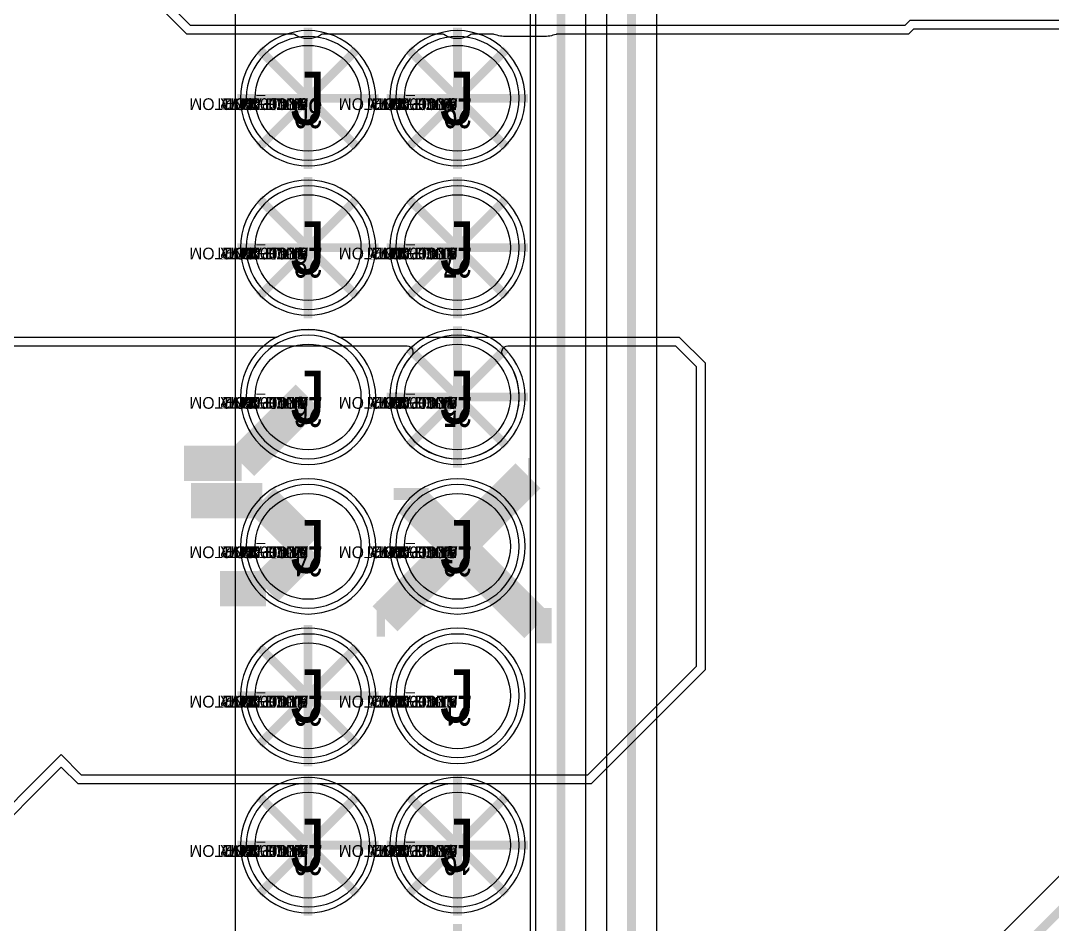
# Model space of a CAD drawing. Extents: x 0 to 323, y 0 to 320.
# Drawn here: x 155.11 to 172.66, y 26.51 to 41.88 of the extents above; entities that cross this region are included whole.
import ezdxf
from ezdxf.enums import TextEntityAlignment as Align

# ---------------------------------------------------------------- set-up
doc = ezdxf.new("R2010")
doc.units = 0
doc.header["$MEASUREMENT"] = 0
doc.layers.get('0').update_dxf_attribs({"linetype": 'CONTINUOUS'})
for name, color, linetype in [('CDN_FIGURES', 7, 'CONTINUOUS'), ('ETCH_BOTTOM', 7, 'CONTINUOUS'), ('ETCH_GND', 3, 'CONTINUOUS'), ('ETCH_INT1', 4, 'CONTINUOUS'), ('ETCH_INT2', 5, 'CONTINUOUS'), ('ETCH_PWR', 6, 'CONTINUOUS'), ('ETCH_TOP', 2, 'CONTINUOUS'), ('MANUFACTURING_NCLEGEND-1-6', 8, 'CONTINUOUS'), ('PACKAGE_GEOMETRY_ASSEMBLY_TOP', 11, 'CONTINUOUS'), ('PACKAGE_GEOMETRY_PIN_NUMBER', 9, 'CONTINUOUS')]:
    doc.layers.add(name, color=color, linetype=linetype)

# ---------------------------------------------------------------- blocks, each defined once
blk = doc.blocks.new('PAD_INFO')
for tag in ['SHAPE_TYPE', 'PAD_HEIGHT', 'PAD_LAYER', 'PAD_TYPE', 'PAD_WIDTH']:
    blk.add_attdef(tag, (0, 0), '', height=0.2)
at = {"flags": 2}
blk.add_attdef('CDN_TYPE', (0, 0), '', height=0.2, dxfattribs=at)
blk = doc.blocks.new('DRILL_INFO')
at = {"flags": 2}
blk.add_attdef('CDN_TYPE', (0, 0), '', height=0.2, dxfattribs=at)
for tag in ['FSHAPE', 'FCHAR', 'DRILL_HEIGHT', 'DIAMETER', 'PLATED', 'DRILL_WIDTH']:
    blk.add_attdef(tag, (0, 0), '', height=0.2)
blk = doc.blocks.new('CR1800X1200TH')
at = {"layer": 'ETCH_BOTTOM'}
blk.add_circle((0, 0), 0.9, dxfattribs=at)
at = {"layer": 'ETCH_GND'}
blk.add_circle((0, 0), 0.9, dxfattribs=at)
at = {"layer": 'ETCH_INT1'}
blk.add_circle((0, 0), 0.9, dxfattribs=at)
at = {"layer": 'ETCH_INT2'}
blk.add_circle((0, 0), 0.9, dxfattribs=at)
at = {"layer": 'ETCH_PWR'}
blk.add_circle((0, 0), 0.9, dxfattribs=at)
at = {"layer": 'ETCH_TOP'}
blk.add_circle((0, 0), 0.9, dxfattribs=at)
ref = blk.add_blockref('PAD_INFO', (0, 0))
ref.add_attrib('PAD_LAYER', 'ETCH_TOP', (0, 0), dxfattribs={"height": 0.2})
ref.add_attrib('SHAPE_TYPE', 'NULL', (0, 0), dxfattribs={"height": 0.2})
ref.add_attrib('PAD_TYPE', 'ANTIPAD', (0, 0), dxfattribs={"height": 0.2})
ref.add_attrib('PAD_WIDTH', '0.000000', (0, 0), dxfattribs={"height": 0.2})
ref.add_attrib('PAD_HEIGHT', '0.000000', (0, 0), dxfattribs={"height": 0.2})
ref = blk.add_blockref('PAD_INFO', (0, 0))
ref.add_attrib('PAD_LAYER', 'ETCH_GND', (0, 0), dxfattribs={"height": 0.2})
ref.add_attrib('SHAPE_TYPE', 'NULL', (0, 0), dxfattribs={"height": 0.2})
ref.add_attrib('PAD_TYPE', 'ANTIPAD', (0, 0), dxfattribs={"height": 0.2})
ref.add_attrib('PAD_WIDTH', '0.000000', (0, 0), dxfattribs={"height": 0.2})
ref.add_attrib('PAD_HEIGHT', '0.000000', (0, 0), dxfattribs={"height": 0.2})
ref = blk.add_blockref('PAD_INFO', (0, 0))
ref.add_attrib('PAD_LAYER', 'ETCH_INT1', (0, 0), dxfattribs={"height": 0.2})
ref.add_attrib('SHAPE_TYPE', 'NULL', (0, 0), dxfattribs={"height": 0.2})
ref.add_attrib('PAD_TYPE', 'ANTIPAD', (0, 0), dxfattribs={"height": 0.2})
ref.add_attrib('PAD_WIDTH', '0.000000', (0, 0), dxfattribs={"height": 0.2})
ref.add_attrib('PAD_HEIGHT', '0.000000', (0, 0), dxfattribs={"height": 0.2})
ref = blk.add_blockref('PAD_INFO', (0, 0))
ref.add_attrib('PAD_LAYER', 'ETCH_INT2', (0, 0), dxfattribs={"height": 0.2})
ref.add_attrib('SHAPE_TYPE', 'NULL', (0, 0), dxfattribs={"height": 0.2})
ref.add_attrib('PAD_TYPE', 'ANTIPAD', (0, 0), dxfattribs={"height": 0.2})
ref.add_attrib('PAD_WIDTH', '0.000000', (0, 0), dxfattribs={"height": 0.2})
ref.add_attrib('PAD_HEIGHT', '0.000000', (0, 0), dxfattribs={"height": 0.2})
ref = blk.add_blockref('PAD_INFO', (0, 0))
ref.add_attrib('PAD_LAYER', 'ETCH_PWR', (0, 0), dxfattribs={"height": 0.2})
ref.add_attrib('SHAPE_TYPE', 'NULL', (0, 0), dxfattribs={"height": 0.2})
ref.add_attrib('PAD_TYPE', 'ANTIPAD', (0, 0), dxfattribs={"height": 0.2})
ref.add_attrib('PAD_WIDTH', '0.000000', (0, 0), dxfattribs={"height": 0.2})
ref.add_attrib('PAD_HEIGHT', '0.000000', (0, 0), dxfattribs={"height": 0.2})
ref = blk.add_blockref('PAD_INFO', (0, 0))
ref.add_attrib('PAD_LAYER', 'ETCH_BOTTOM', (0, 0), dxfattribs={"height": 0.2})
ref.add_attrib('SHAPE_TYPE', 'NULL', (0, 0), dxfattribs={"height": 0.2})
ref.add_attrib('PAD_TYPE', 'ANTIPAD', (0, 0), dxfattribs={"height": 0.2})
ref.add_attrib('PAD_WIDTH', '0.000000', (0, 0), dxfattribs={"height": 0.2})
ref.add_attrib('PAD_HEIGHT', '0.000000', (0, 0), dxfattribs={"height": 0.2})
ref = blk.add_blockref('DRILL_INFO', (0, 0))
ref.add_attrib('DIAMETER', '1.200000', (0, 0), dxfattribs={"height": 0.2})
ref.add_attrib('PLATED', 'PLATED', (0, 0), dxfattribs={"height": 0.2})
ref.add_attrib('FSHAPE', 'CIRCLE', (0, 0), dxfattribs={"height": 0.2})
ref.add_attrib('FCHAR', 'J', (0, 0), dxfattribs={"height": 0.2})
ref.add_attrib('DRILL_WIDTH', '1.800000', (0, 0), dxfattribs={"height": 0.2})
ref.add_attrib('DRILL_HEIGHT', '1.800000', (0, 0), dxfattribs={"height": 0.2})
ref = blk.add_blockref('PAD_INFO', (0, 0))
ref.add_attrib('PAD_LAYER', 'ETCH_TOP', (0, 0), dxfattribs={"height": 0.2})
ref.add_attrib('SHAPE_TYPE', 'NULL', (0, 0), dxfattribs={"height": 0.2})
ref.add_attrib('PAD_TYPE', 'THERMAL', (0, 0), dxfattribs={"height": 0.2})
ref.add_attrib('PAD_WIDTH', '0.000000', (0, 0), dxfattribs={"height": 0.2})
ref.add_attrib('PAD_HEIGHT', '0.000000', (0, 0), dxfattribs={"height": 0.2})
ref = blk.add_blockref('PAD_INFO', (0, 0))
ref.add_attrib('PAD_LAYER', 'ETCH_GND', (0, 0), dxfattribs={"height": 0.2})
ref.add_attrib('SHAPE_TYPE', 'NULL', (0, 0), dxfattribs={"height": 0.2})
ref.add_attrib('PAD_TYPE', 'THERMAL', (0, 0), dxfattribs={"height": 0.2})
ref.add_attrib('PAD_WIDTH', '0.000000', (0, 0), dxfattribs={"height": 0.2})
ref.add_attrib('PAD_HEIGHT', '0.000000', (0, 0), dxfattribs={"height": 0.2})
ref = blk.add_blockref('PAD_INFO', (0, 0))
ref.add_attrib('PAD_LAYER', 'ETCH_INT1', (0, 0), dxfattribs={"height": 0.2})
ref.add_attrib('SHAPE_TYPE', 'NULL', (0, 0), dxfattribs={"height": 0.2})
ref.add_attrib('PAD_TYPE', 'THERMAL', (0, 0), dxfattribs={"height": 0.2})
ref.add_attrib('PAD_WIDTH', '0.000000', (0, 0), dxfattribs={"height": 0.2})
ref.add_attrib('PAD_HEIGHT', '0.000000', (0, 0), dxfattribs={"height": 0.2})
ref = blk.add_blockref('PAD_INFO', (0, 0))
ref.add_attrib('PAD_LAYER', 'ETCH_INT2', (0, 0), dxfattribs={"height": 0.2})
ref.add_attrib('SHAPE_TYPE', 'NULL', (0, 0), dxfattribs={"height": 0.2})
ref.add_attrib('PAD_TYPE', 'THERMAL', (0, 0), dxfattribs={"height": 0.2})
ref.add_attrib('PAD_WIDTH', '0.000000', (0, 0), dxfattribs={"height": 0.2})
ref.add_attrib('PAD_HEIGHT', '0.000000', (0, 0), dxfattribs={"height": 0.2})
ref = blk.add_blockref('PAD_INFO', (0, 0))
ref.add_attrib('PAD_LAYER', 'ETCH_PWR', (0, 0), dxfattribs={"height": 0.2})
ref.add_attrib('SHAPE_TYPE', 'NULL', (0, 0), dxfattribs={"height": 0.2})
ref.add_attrib('PAD_TYPE', 'THERMAL', (0, 0), dxfattribs={"height": 0.2})
ref.add_attrib('PAD_WIDTH', '0.000000', (0, 0), dxfattribs={"height": 0.2})
ref.add_attrib('PAD_HEIGHT', '0.000000', (0, 0), dxfattribs={"height": 0.2})
ref = blk.add_blockref('PAD_INFO', (0, 0))
ref.add_attrib('PAD_LAYER', 'ETCH_BOTTOM', (0, 0), dxfattribs={"height": 0.2})
ref.add_attrib('SHAPE_TYPE', 'NULL', (0, 0), dxfattribs={"height": 0.2})
ref.add_attrib('PAD_TYPE', 'THERMAL', (0, 0), dxfattribs={"height": 0.2})
ref.add_attrib('PAD_WIDTH', '0.000000', (0, 0), dxfattribs={"height": 0.2})
ref.add_attrib('PAD_HEIGHT', '0.000000', (0, 0), dxfattribs={"height": 0.2})
ref = blk.add_blockref('PAD_INFO', (0, 0))
ref.add_attrib('PAD_LAYER', 'ETCH_TOP', (0, 0), dxfattribs={"height": 0.2})
ref.add_attrib('SHAPE_TYPE', 'CIRCLE', (0, 0), dxfattribs={"height": 0.2})
ref.add_attrib('PAD_TYPE', 'REGULAR', (0, 0), dxfattribs={"height": 0.2})
ref.add_attrib('PAD_WIDTH', '1.800000', (0, 0), dxfattribs={"height": 0.2})
ref.add_attrib('PAD_HEIGHT', '1.800000', (0, 0), dxfattribs={"height": 0.2})
ref = blk.add_blockref('PAD_INFO', (0, 0))
ref.add_attrib('PAD_LAYER', 'ETCH_GND', (0, 0), dxfattribs={"height": 0.2})
ref.add_attrib('SHAPE_TYPE', 'CIRCLE', (0, 0), dxfattribs={"height": 0.2})
ref.add_attrib('PAD_TYPE', 'REGULAR', (0, 0), dxfattribs={"height": 0.2})
ref.add_attrib('PAD_WIDTH', '1.800000', (0, 0), dxfattribs={"height": 0.2})
ref.add_attrib('PAD_HEIGHT', '1.800000', (0, 0), dxfattribs={"height": 0.2})
ref = blk.add_blockref('PAD_INFO', (0, 0))
ref.add_attrib('PAD_LAYER', 'ETCH_INT1', (0, 0), dxfattribs={"height": 0.2})
ref.add_attrib('SHAPE_TYPE', 'CIRCLE', (0, 0), dxfattribs={"height": 0.2})
ref.add_attrib('PAD_TYPE', 'REGULAR', (0, 0), dxfattribs={"height": 0.2})
ref.add_attrib('PAD_WIDTH', '1.800000', (0, 0), dxfattribs={"height": 0.2})
ref.add_attrib('PAD_HEIGHT', '1.800000', (0, 0), dxfattribs={"height": 0.2})
ref = blk.add_blockref('PAD_INFO', (0, 0))
ref.add_attrib('PAD_LAYER', 'ETCH_INT2', (0, 0), dxfattribs={"height": 0.2})
ref.add_attrib('SHAPE_TYPE', 'CIRCLE', (0, 0), dxfattribs={"height": 0.2})
ref.add_attrib('PAD_TYPE', 'REGULAR', (0, 0), dxfattribs={"height": 0.2})
ref.add_attrib('PAD_WIDTH', '1.800000', (0, 0), dxfattribs={"height": 0.2})
ref.add_attrib('PAD_HEIGHT', '1.800000', (0, 0), dxfattribs={"height": 0.2})
ref = blk.add_blockref('PAD_INFO', (0, 0))
ref.add_attrib('PAD_LAYER', 'ETCH_PWR', (0, 0), dxfattribs={"height": 0.2})
ref.add_attrib('SHAPE_TYPE', 'CIRCLE', (0, 0), dxfattribs={"height": 0.2})
ref.add_attrib('PAD_TYPE', 'REGULAR', (0, 0), dxfattribs={"height": 0.2})
ref.add_attrib('PAD_WIDTH', '1.800000', (0, 0), dxfattribs={"height": 0.2})
ref.add_attrib('PAD_HEIGHT', '1.800000', (0, 0), dxfattribs={"height": 0.2})
ref = blk.add_blockref('PAD_INFO', (0, 0))
ref.add_attrib('PAD_LAYER', 'ETCH_BOTTOM', (0, 0), dxfattribs={"height": 0.2})
ref.add_attrib('SHAPE_TYPE', 'CIRCLE', (0, 0), dxfattribs={"height": 0.2})
ref.add_attrib('PAD_TYPE', 'REGULAR', (0, 0), dxfattribs={"height": 0.2})
ref.add_attrib('PAD_WIDTH', '1.800000', (0, 0), dxfattribs={"height": 0.2})
ref.add_attrib('PAD_HEIGHT', '1.800000', (0, 0), dxfattribs={"height": 0.2})
for tag in ['CDN_TYPE', 'PIN']:
    blk.add_attdef(tag, (0, 0), '', height=0.2)
at = {"flags": 2}
for tag in ['PSTKNAME', 'BBV']:
    blk.add_attdef(tag, (0, 0), '', height=0.2, dxfattribs=at)
blk = doc.blocks.new('F562')
at = {"layer": 'PACKAGE_GEOMETRY_ASSEMBLY_TOP'}
blk.add_lwpolyline([(-1.24, -49.53), (3.78, -49.53), (3.78, 1.27), (-1.24, 1.27)], close=True, dxfattribs=at)
at = {"layer": 'ETCH_TOP'}
for p in [(0, -35.56), (0, -33.02), (0, -30.48), (0, -27.94), (2.54, -35.56), (2.54, -33.02), (2.54, -30.48), (2.54, -27.94)]:
    blk.add_blockref('CR1800X1200TH', p, dxfattribs=at)
ref = blk.add_blockref('CR1800X1200TH', (0, -25.4), dxfattribs=at)
ref.add_attrib('CDN_TYPE', 'PIN', (0, 0), dxfattribs={"height": 0.2})
ref.add_attrib('PIN', '21', (0, 0), dxfattribs={"height": 0.2})
ref = blk.add_blockref('CR1800X1200TH', (0, -22.86), dxfattribs=at)
ref.add_attrib('CDN_TYPE', 'PIN', (0, 0), dxfattribs={"height": 0.2})
ref.add_attrib('PIN', '19', (0, 0), dxfattribs={"height": 0.2})
ref = blk.add_blockref('CR1800X1200TH', (2.54, -25.4), dxfattribs=at)
ref.add_attrib('CDN_TYPE', 'PIN', (0, 0), dxfattribs={"height": 0.2})
ref.add_attrib('PIN', '22', (0, 0), dxfattribs={"height": 0.2})
ref = blk.add_blockref('CR1800X1200TH', (2.54, -22.86), dxfattribs=at)
ref.add_attrib('CDN_TYPE', 'PIN', (0, 0), dxfattribs={"height": 0.2})
ref.add_attrib('PIN', '20', (0, 0), dxfattribs={"height": 0.2})
at = {"flags": 2}
for tag in ['SYMBOL_TYPE', 'CDN_TYPE', 'REFDES']:
    blk.add_attdef(tag, (0, 0), '', height=0.2, dxfattribs=at)
blk = doc.blocks.new('FIGURE_CIRCLE')
at = {"layer": 'CDN_FIGURES'}
blk.add_circle((0, 0), 0.5, dxfattribs=at)

msp = doc.modelspace()

# ---------------------------------------------------------------- linework, layer by layer
at = {"layer": 'ETCH_BOTTOM'}
for points in [[(160, 40.56, 0.15, 0.15, 0), (160, 41.761, 0.15, 0.15, 0)], [(162.54, 40.56, 0.15, 0.15, 0), (162.54, 41.761, 0.15, 0.15, 0)], [(158.799, 40.56, 0.15, 0.15, 0), (160, 40.56, 0.15, 0.15, 0)], [(160, 40.56, 0.15, 0.15, 0), (161.201, 40.56, 0.15, 0.15, 0)], [(160, 39.359, 0.15, 0.15, 0), (160, 40.56, 0.15, 0.15, 0)], [(161.339, 40.56, 0.15, 0.15, 0), (162.54, 40.56, 0.15, 0.15, 0)], [(162.54, 40.56, 0.15, 0.15, 0), (163.741, 40.56, 0.15, 0.15, 0)], [(162.54, 39.359, 0.15, 0.15, 0), (162.54, 40.56, 0.15, 0.15, 0)], [(160, 38.02, 0.15, 0.15, 0), (160, 39.221, 0.15, 0.15, 0)], [(162.54, 38.02, 0.15, 0.15, 0), (162.54, 39.221, 0.15, 0.15, 0)], [(158.799, 38.02, 0.15, 0.15, 0), (160, 38.02, 0.15, 0.15, 0)], [(160, 38.02, 0.15, 0.15, 0), (161.201, 38.02, 0.15, 0.15, 0)], [(160, 36.819, 0.15, 0.15, 0), (160, 38.02, 0.15, 0.15, 0)], [(161.339, 38.02, 0.15, 0.15, 0), (162.54, 38.02, 0.15, 0.15, 0)], [(162.54, 38.02, 0.15, 0.15, 0), (163.741, 38.02, 0.15, 0.15, 0)], [(162.54, 36.819, 0.15, 0.15, 0), (162.54, 38.02, 0.15, 0.15, 0)], [(162.54, 35.48, 0.15, 0.15, 0), (162.54, 36.681, 0.15, 0.15, 0)], [(161.339, 35.48, 0.15, 0.15, 0), (162.54, 35.48, 0.15, 0.15, 0)], [(162.54, 35.48, 0.15, 0.15, 0), (163.741, 35.48, 0.15, 0.15, 0)], [(162.54, 34.279, 0.15, 0.15, 0), (162.54, 35.48, 0.15, 0.15, 0)], [(160, 30.4, 0.15, 0.15, 0), (160, 31.601, 0.15, 0.15, 0)], [(158.799, 30.4, 0.15, 0.15, 0), (160, 30.4, 0.15, 0.15, 0)], [(160, 30.4, 0.15, 0.15, 0), (161.201, 30.4, 0.15, 0.15, 0)], [(160, 29.199, 0.15, 0.15, 0), (160, 30.4, 0.15, 0.15, 0)], [(160, 27.86, 0.15, 0.15, 0), (160, 29.061, 0.15, 0.15, 0)], [(162.54, 27.86, 0.15, 0.15, 0), (162.54, 29.061, 0.15, 0.15, 0)], [(158.799, 27.86, 0.15, 0.15, 0), (160, 27.86, 0.15, 0.15, 0)], [(160, 27.86, 0.15, 0.15, 0), (161.201, 27.86, 0.15, 0.15, 0)], [(160, 26.659, 0.15, 0.15, 0), (160, 27.86, 0.15, 0.15, 0)], [(161.339, 27.86, 0.15, 0.15, 0), (162.54, 27.86, 0.15, 0.15, 0)], [(162.54, 27.86, 0.15, 0.15, 0), (163.741, 27.86, 0.15, 0.15, 0)], [(162.54, 26.659, 0.15, 0.15, 0), (162.54, 27.86, 0.15, 0.15, 0)], [(162.54, 25.32, 0.15, 0.15, 0), (162.54, 26.521, 0.15, 0.15, 0)]]:
    msp.add_lwpolyline(points, format="xyseb", dxfattribs=at)
for points in [[(160, 41.71, 1), (160, 39.41, 1)], [(162.54, 41.71, 1), (162.54, 39.41, 1)], [(160, 39.17, 1), (160, 36.87, 1)], [(162.54, 39.17, 1), (162.54, 36.87, 1)], [(160, 36.63, 1), (160, 34.33, 1)], [(162.54, 36.63, 1), (162.54, 34.33, 1)], [(160, 34.09, 1), (160, 31.79, 1)], [(162.54, 34.09, 1), (162.54, 31.79, 1)], [(160, 31.55, 1), (160, 29.25, 1)], [(162.54, 31.55, 1), (162.54, 29.25, 1)], [(160, 29.01, 1), (160, 26.71, 1)], [(162.54, 29.01, 1), (162.54, 26.71, 1)]]:
    msp.add_lwpolyline(points, format="xyb", close=True, dxfattribs=at)
at = {"layer": 'ETCH_GND'}
for points in [[(161.05, 40.56, 1), (158.95, 40.56, 1)], [(163.59, 40.56, 1), (161.49, 40.56, 1)], [(161.05, 38.02, 1), (158.95, 38.02, 1)], [(163.59, 38.02, 1), (161.49, 38.02, 1)], [(161.05, 35.48, 1), (158.95, 35.48, 1)], [(163.59, 35.48, 1), (161.49, 35.48, 1)], [(161.05, 32.94, 1), (158.95, 32.94, 1)], [(163.59, 32.94, 1), (161.49, 32.94, 1)], [(161.05, 30.4, 1), (158.95, 30.4, 1)], [(163.59, 30.4, 1), (161.49, 30.4, 1)], [(161.05, 27.86, 1), (158.95, 27.86, 1)], [(163.59, 27.86, 1), (161.49, 27.86, 1)]]:
    msp.add_lwpolyline(points, format="xyb", close=True, dxfattribs=at)
for points in [[(160, 40.56, 0.15, 0.15, 0), (160, 41.661, 0.15, 0.15, 0)], [(162.54, 40.56, 0.15, 0.15, 0), (162.54, 41.661, 0.15, 0.15, 0)], [(159.171, 41.389, 0.15, 0.15, 0), (160, 40.56, 0.15, 0.15, 0)], [(160, 40.56, 0.15, 0.15, 0), (160.829, 41.389, 0.15, 0.15, 0)], [(161.711, 41.389, 0.15, 0.15, 0), (162.54, 40.56, 0.15, 0.15, 0)], [(162.54, 40.56, 0.15, 0.15, 0), (163.369, 41.389, 0.15, 0.15, 0)], [(158.899, 40.56, 0.15, 0.15, 0), (160, 40.56, 0.15, 0.15, 0)], [(159.171, 39.731, 0.15, 0.15, 0), (160, 40.56, 0.15, 0.15, 0)], [(160, 40.56, 0.15, 0.15, 0), (160.829, 39.731, 0.15, 0.15, 0)], [(160, 40.56, 0.15, 0.15, 0), (161.101, 40.56, 0.15, 0.15, 0)], [(160, 39.459, 0.15, 0.15, 0), (160, 40.56, 0.15, 0.15, 0)], [(161.439, 40.56, 0.15, 0.15, 0), (162.54, 40.56, 0.15, 0.15, 0)], [(161.711, 39.731, 0.15, 0.15, 0), (162.54, 40.56, 0.15, 0.15, 0)], [(162.54, 40.56, 0.15, 0.15, 0), (163.369, 39.731, 0.15, 0.15, 0)], [(162.54, 40.56, 0.15, 0.15, 0), (163.641, 40.56, 0.15, 0.15, 0)], [(162.54, 39.459, 0.15, 0.15, 0), (162.54, 40.56, 0.15, 0.15, 0)], [(160, 38.02, 0.15, 0.15, 0), (160, 39.121, 0.15, 0.15, 0)], [(162.54, 38.02, 0.15, 0.15, 0), (162.54, 39.121, 0.15, 0.15, 0)], [(159.171, 38.849, 0.15, 0.15, 0), (160, 38.02, 0.15, 0.15, 0)], [(160, 38.02, 0.15, 0.15, 0), (160.829, 38.849, 0.15, 0.15, 0)], [(161.711, 38.849, 0.15, 0.15, 0), (162.54, 38.02, 0.15, 0.15, 0)], [(162.54, 38.02, 0.15, 0.15, 0), (163.369, 38.849, 0.15, 0.15, 0)], [(158.899, 38.02, 0.15, 0.15, 0), (160, 38.02, 0.15, 0.15, 0)], [(159.171, 37.191, 0.15, 0.15, 0), (160, 38.02, 0.15, 0.15, 0)], [(160, 38.02, 0.15, 0.15, 0), (160.829, 37.191, 0.15, 0.15, 0)], [(160, 38.02, 0.15, 0.15, 0), (161.101, 38.02, 0.15, 0.15, 0)], [(160, 36.919, 0.15, 0.15, 0), (160, 38.02, 0.15, 0.15, 0)], [(161.439, 38.02, 0.15, 0.15, 0), (162.54, 38.02, 0.15, 0.15, 0)], [(161.711, 37.191, 0.15, 0.15, 0), (162.54, 38.02, 0.15, 0.15, 0)], [(162.54, 38.02, 0.15, 0.15, 0), (163.369, 37.191, 0.15, 0.15, 0)], [(162.54, 38.02, 0.15, 0.15, 0), (163.641, 38.02, 0.15, 0.15, 0)], [(162.54, 36.919, 0.15, 0.15, 0), (162.54, 38.02, 0.15, 0.15, 0)], [(162.54, 35.48, 0.15, 0.15, 0), (162.54, 36.581, 0.15, 0.15, 0)], [(161.711, 36.309, 0.15, 0.15, 0), (162.54, 35.48, 0.15, 0.15, 0)], [(162.54, 35.48, 0.15, 0.15, 0), (163.369, 36.309, 0.15, 0.15, 0)], [(161.439, 35.48, 0.15, 0.15, 0), (162.54, 35.48, 0.15, 0.15, 0)], [(161.711, 34.651, 0.15, 0.15, 0), (162.54, 35.48, 0.15, 0.15, 0)], [(162.54, 35.48, 0.15, 0.15, 0), (163.369, 34.651, 0.15, 0.15, 0)], [(162.54, 35.48, 0.15, 0.15, 0), (163.641, 35.48, 0.15, 0.15, 0)], [(162.54, 34.379, 0.15, 0.15, 0), (162.54, 35.48, 0.15, 0.15, 0)], [(160, 30.4, 0.15, 0.15, 0), (160, 31.501, 0.15, 0.15, 0)], [(159.171, 31.229, 0.15, 0.15, 0), (160, 30.4, 0.15, 0.15, 0)], [(160, 30.4, 0.15, 0.15, 0), (160.829, 31.229, 0.15, 0.15, 0)], [(158.899, 30.4, 0.15, 0.15, 0), (160, 30.4, 0.15, 0.15, 0)], [(159.171, 29.571, 0.15, 0.15, 0), (160, 30.4, 0.15, 0.15, 0)], [(160, 30.4, 0.15, 0.15, 0), (160.829, 29.571, 0.15, 0.15, 0)], [(160, 30.4, 0.15, 0.15, 0), (161.101, 30.4, 0.15, 0.15, 0)], [(160, 29.299, 0.15, 0.15, 0), (160, 30.4, 0.15, 0.15, 0)], [(160, 27.86, 0.15, 0.15, 0), (160, 28.961, 0.15, 0.15, 0)], [(162.54, 27.86, 0.15, 0.15, 0), (162.54, 28.961, 0.15, 0.15, 0)], [(159.171, 28.689, 0.15, 0.15, 0), (160, 27.86, 0.15, 0.15, 0)], [(160, 27.86, 0.15, 0.15, 0), (160.829, 28.689, 0.15, 0.15, 0)], [(161.711, 28.689, 0.15, 0.15, 0), (162.54, 27.86, 0.15, 0.15, 0)], [(162.54, 27.86, 0.15, 0.15, 0), (163.369, 28.689, 0.15, 0.15, 0)], [(158.899, 27.86, 0.15, 0.15, 0), (160, 27.86, 0.15, 0.15, 0)], [(159.171, 27.031, 0.15, 0.15, 0), (160, 27.86, 0.15, 0.15, 0)], [(160, 27.86, 0.15, 0.15, 0), (160.829, 27.031, 0.15, 0.15, 0)], [(160, 27.86, 0.15, 0.15, 0), (161.101, 27.86, 0.15, 0.15, 0)], [(160, 26.759, 0.15, 0.15, 0), (160, 27.86, 0.15, 0.15, 0)], [(161.439, 27.86, 0.15, 0.15, 0), (162.54, 27.86, 0.15, 0.15, 0)], [(161.711, 27.031, 0.15, 0.15, 0), (162.54, 27.86, 0.15, 0.15, 0)], [(162.54, 27.86, 0.15, 0.15, 0), (163.369, 27.031, 0.15, 0.15, 0)], [(162.54, 27.86, 0.15, 0.15, 0), (163.641, 27.86, 0.15, 0.15, 0)], [(162.54, 26.759, 0.15, 0.15, 0), (162.54, 27.86, 0.15, 0.15, 0)]]:
    msp.add_lwpolyline(points, format="xyseb", dxfattribs=at)
at = {"layer": 'ETCH_INT1'}
for points, format in [([(176.835, 41.735), (170.297, 41.735), (170.212, 41.65), (164.226, 41.65), (164.218, 41.647, -0.086149), (163.999, 41.609), (163.381, 41.609, -0.086149), (163.162, 41.647), (163.154, 41.65), (162.783, 41.65), (162.77, 41.642, -0.294178), (162.31, 41.642), (162.297, 41.65), (160.243, 41.65), (160.23, 41.642, -0.294178), (159.77, 41.642), (159.757, 41.65), (157.938, 41.65), (156.65, 42.938), (156.65, 55.812)], "xyb"), ([(95.382, 33), (135.388, 33), (138.888, 36.5), (159.469, 36.5), (159.48, 36.506, -0.239231), (160.52, 36.506), (160.531, 36.5), (166.312, 36.5), (166.75, 36.062), (166.75, 30.838), (164.812, 28.9), (156.088, 28.9), (155.8, 29.188), (154.45, 27.838), (154.45, 25.2), (69.738, 25.2)], "xyb"), ([(95.598, 32.85), (135.45, 32.85), (138.95, 36.35), (161.683, 36.35, -0.648677), (161.758, 36.181, 2.239367), (163.322, 36.181, -0.648677), (163.397, 36.35), (166.25, 36.35), (166.6, 36), (166.6, 30.9), (164.75, 29.05), (156.15, 29.05), (155.8, 29.4), (154.3, 27.9), (154.3, 25.35), (69.8, 25.35)], "xyb"), ([(160, 35.48, 0.6, 0.6, 0), (158.871, 34.351, 0.6, 0.6, 0)], "xyseb"), ([(158.871, 34.351, 0.6, 0.6, 0), (157.892, 34.351, 0.6, 0.6, 0)], "xyseb"), ([(162.54, 32.94, 0.6, 0.6, 0), (163.74, 34.14, 0.6, 0.6, 0)], "xyseb"), ([(163.74, 34.14, 0.6, 0.6, 0), (163.766, 34.14, 0.6, 0.6, 0)], "xyseb"), ([(161.753, 33.727, 0.6, 0.6, 0), (161.753, 33.93, 0.6, 0.6, 0)], "xyseb"), ([(159.221, 33.719, 0.6, 0.6, 0), (158.009, 33.719, 0.6, 0.6, 0)], "xyseb"), ([(160, 32.94, 0.6, 0.6, 0), (159.221, 33.719, 0.6, 0.6, 0)], "xyseb"), ([(162.54, 32.94, 0.6, 0.6, 0), (161.753, 33.727, 0.6, 0.6, 0)], "xyseb"), ([(159.282, 32.222, 0.6, 0.6, 0), (160, 32.94, 0.6, 0.6, 0)], "xyseb"), ([(162.54, 32.94, 0.6, 0.6, 0), (161.307, 31.707, 0.6, 0.6, 0)], "xyseb"), ([(162.54, 32.94, 0.6, 0.6, 0), (163.89, 31.59, 0.6, 0.6, 0)], "xyseb"), ([(158.501, 32.222, 0.6, 0.6, 0), (159.282, 32.222, 0.6, 0.6, 0)], "xyseb"), ([(161.307, 31.707, 0.6, 0.6, 0), (161.168, 31.707, 0.6, 0.6, 0)], "xyseb"), ([(163.89, 31.59, 0.6, 0.6, 0), (164.14, 31.59, 0.6, 0.6, 0)], "xyseb")]:
    msp.add_lwpolyline(points, format=format, dxfattribs=at)
msp.add_lwpolyline([(175.557, 41.885), (170.235, 41.885), (170.15, 41.8), (158, 41.8), (156.8, 43), (156.8, 55.75)], dxfattribs=at)
msp.add_lwpolyline([(160, 31.45, 1), (160, 29.35, 1)], format="xyb", close=True, dxfattribs=at)
at = {"layer": 'ETCH_INT2'}
for points, format in [([(86.796, 53.954, 0.15, 0.15, 0), (84.691, 53.954, 0.15, 0.15, 0), (82.62, 56.025, 0.15, 0.15, 0), (81.962, 56.025, 0.15, 0.15, 0), (81.625, 55.688, 0.15, 0.15, 0), (81.625, 54.12, 0.15, 0.15, 0), (83.029, 52.716, 0.15, 0.15, 0), (84.22, 51.525, 0.15, 0.15, 0), (86.538, 51.525, 0.15, 0.15, 0), (89.075, 48.988, 0.15, 0.15, 0), (89.075, 40.513, 0.15, 0.15, 0), (91.388, 38.2, 0.15, 0.15, 0), (94.5, 38.2, 0.15, 0.15, 0), (109.356, 23.344, 0.15, 0.15, 0), (119.807, 23.344, 0.15, 0.15, 0), (129.116, 14.035, 0.15, 0.15, 0), (163.006, 14.035, 0.15, 0.15, 0), (165.5, 16.529, 0.15, 0.15, 0), (165.5, 46.963, 0.15, 0.15, 0), (185.437, 66.9, 0.15, 0.15, 0), (185.473, 66.9, 0.15, 0.15, 0), (188.045, 69.472, 0.15, 0.15, 0), (188.045, 77.185, 0.15, 0.15, 0), (184.23, 81, 0.15, 0.15, 0)], "xyseb"), ([(188.47, 77.361), (188.47, 69.296), (185.649, 66.475), (185.613, 66.475), (182.068, 62.93, 0.437934), (182.074, 62.781, -1.084587), (181.369, 62.076, 0.437934), (181.22, 62.082), (165.925, 46.787), (165.925, 16.353), (163.245, 13.673, 0.448627), (163.254, 13.522, -2.634574), (161.73, 13.437, 0.669693), (161.659, 13.61), (160.881, 13.61, 0.669693), (160.81, 13.437, -2.427924), (159.19, 13.437, 0.669693), (159.119, 13.61), (128.94, 13.61), (121.253, 21.297, 0.669963)], "xyb"), ([(184.23, 75.5, 0.15, 0.15, 0), (184.23, 73.23, 0.15, 0.15, 0), (164.3, 53.3, 0.15, 0.15, 0), (164.3, 17.869, 0.15, 0.15, 0), (163.006, 16.575, 0.15, 0.15, 0), (134.669, 16.575, 0.15, 0.15, 0), (120.444, 30.8, 0.15, 0.15, 0), (105.2, 30.8, 0.15, 0.15, 0), (96.95, 39.05, 0.15, 0.15, 0), (90.963, 39.05, 0.15, 0.15, 0), (89.375, 40.638, 0.15, 0.15, 0), (89.375, 49.112, 0.15, 0.15, 0), (86.662, 51.825, 0.15, 0.15, 0), (85.825, 51.825, 0.15, 0.15, 0), (82.2, 55.45, 0.15, 0.15, 0)], "xyseb"), ([(120.62, 31.225), (134.845, 17), (158.901, 17, 0.569164), (158.99, 17.15, -1.683132), (161.01, 17.15, 0.569164), (161.099, 17), (161.441, 17, 0.569164), (161.53, 17.15, -1.111956), (163.643, 18.025, 0.569037), (163.812, 17.982), (163.875, 18.045), (163.875, 53.476), (183.805, 73.406), (183.805, 74.271)], "xyb"), ([(187.62, 74.315), (187.62, 71.185, -0.590873), (187.464, 71.099, 0.451835), (185.592, 70.55, -0.636779), (185.408, 70.55, 4.507415), (185.408, 69.45, -0.636779), (185.592, 69.45, 0.232087), (186.484, 68.732, -0.590771), (186.533, 68.561), (185.297, 67.325), (185.261, 67.325), (165.075, 47.139), (165.075, 16.705), (163.812, 15.442, -0.569037), (163.643, 15.485, 0.154807), (163.254, 16.062, -0.448627), (163.245, 16.213), (164.725, 17.693), (164.725, 53.124), (184.655, 73.054), (184.655, 74.271)], "xyb"), ([(160, 40.56, 0.15, 0.15, 0), (160, 41.761, 0.15, 0.15, 0)], "xyseb"), ([(162.54, 40.56, 0.15, 0.15, 0), (162.54, 41.761, 0.15, 0.15, 0)], "xyseb"), ([(158.799, 40.56, 0.15, 0.15, 0), (160, 40.56, 0.15, 0.15, 0)], "xyseb"), ([(160, 40.56, 0.15, 0.15, 0), (161.201, 40.56, 0.15, 0.15, 0)], "xyseb"), ([(160, 39.359, 0.15, 0.15, 0), (160, 40.56, 0.15, 0.15, 0)], "xyseb"), ([(161.339, 40.56, 0.15, 0.15, 0), (162.54, 40.56, 0.15, 0.15, 0)], "xyseb"), ([(162.54, 40.56, 0.15, 0.15, 0), (163.741, 40.56, 0.15, 0.15, 0)], "xyseb"), ([(162.54, 39.359, 0.15, 0.15, 0), (162.54, 40.56, 0.15, 0.15, 0)], "xyseb"), ([(160, 38.02, 0.15, 0.15, 0), (160, 39.221, 0.15, 0.15, 0)], "xyseb"), ([(162.54, 38.02, 0.15, 0.15, 0), (162.54, 39.221, 0.15, 0.15, 0)], "xyseb"), ([(158.799, 38.02, 0.15, 0.15, 0), (160, 38.02, 0.15, 0.15, 0)], "xyseb"), ([(160, 38.02, 0.15, 0.15, 0), (161.201, 38.02, 0.15, 0.15, 0)], "xyseb"), ([(160, 36.819, 0.15, 0.15, 0), (160, 38.02, 0.15, 0.15, 0)], "xyseb"), ([(161.339, 38.02, 0.15, 0.15, 0), (162.54, 38.02, 0.15, 0.15, 0)], "xyseb"), ([(162.54, 38.02, 0.15, 0.15, 0), (163.741, 38.02, 0.15, 0.15, 0)], "xyseb"), ([(162.54, 36.819, 0.15, 0.15, 0), (162.54, 38.02, 0.15, 0.15, 0)], "xyseb"), ([(162.54, 35.48, 0.15, 0.15, 0), (162.54, 36.681, 0.15, 0.15, 0)], "xyseb"), ([(161.339, 35.48, 0.15, 0.15, 0), (162.54, 35.48, 0.15, 0.15, 0)], "xyseb"), ([(162.54, 35.48, 0.15, 0.15, 0), (163.741, 35.48, 0.15, 0.15, 0)], "xyseb"), ([(162.54, 34.279, 0.15, 0.15, 0), (162.54, 35.48, 0.15, 0.15, 0)], "xyseb"), ([(160, 30.4, 0.15, 0.15, 0), (160, 31.601, 0.15, 0.15, 0)], "xyseb"), ([(158.799, 30.4, 0.15, 0.15, 0), (160, 30.4, 0.15, 0.15, 0)], "xyseb"), ([(160, 30.4, 0.15, 0.15, 0), (161.201, 30.4, 0.15, 0.15, 0)], "xyseb"), ([(160, 29.199, 0.15, 0.15, 0), (160, 30.4, 0.15, 0.15, 0)], "xyseb"), ([(160, 27.86, 0.15, 0.15, 0), (160, 29.061, 0.15, 0.15, 0)], "xyseb"), ([(162.54, 27.86, 0.15, 0.15, 0), (162.54, 29.061, 0.15, 0.15, 0)], "xyseb"), ([(158.799, 27.86, 0.15, 0.15, 0), (160, 27.86, 0.15, 0.15, 0)], "xyseb"), ([(160, 27.86, 0.15, 0.15, 0), (161.201, 27.86, 0.15, 0.15, 0)], "xyseb"), ([(160, 26.659, 0.15, 0.15, 0), (160, 27.86, 0.15, 0.15, 0)], "xyseb"), ([(161.339, 27.86, 0.15, 0.15, 0), (162.54, 27.86, 0.15, 0.15, 0)], "xyseb"), ([(162.54, 27.86, 0.15, 0.15, 0), (163.741, 27.86, 0.15, 0.15, 0)], "xyseb"), ([(162.54, 26.659, 0.15, 0.15, 0), (162.54, 27.86, 0.15, 0.15, 0)], "xyseb"), ([(162.54, 25.32, 0.15, 0.15, 0), (162.54, 26.521, 0.15, 0.15, 0)], "xyseb")]:
    msp.add_lwpolyline(points, format=format, dxfattribs=at)
for points in [[(161.15, 40.56, 1), (158.85, 40.56, 1)], [(163.69, 40.56, 1), (161.39, 40.56, 1)], [(161.15, 38.02, 1), (158.85, 38.02, 1)], [(163.69, 38.02, 1), (161.39, 38.02, 1)], [(161.15, 35.48, 1), (158.85, 35.48, 1)], [(163.69, 35.48, 1), (161.39, 35.48, 1)], [(161.15, 32.94, 1), (158.85, 32.94, 1)], [(163.69, 32.94, 1), (161.39, 32.94, 1)], [(161.15, 30.4, 1), (158.85, 30.4, 1)], [(163.69, 30.4, 1), (161.39, 30.4, 1)], [(161.15, 27.86, 1), (158.85, 27.86, 1)], [(163.69, 27.86, 1), (161.39, 27.86, 1)]]:
    msp.add_lwpolyline(points, format="xyb", close=True, dxfattribs=at)
at = {"layer": 'ETCH_PWR'}
for points in [[(160, 41.61, 1), (160, 39.51, 1)], [(162.54, 41.61, 1), (162.54, 39.51, 1)], [(160, 39.07, 1), (160, 36.97, 1)], [(162.54, 39.07, 1), (162.54, 36.97, 1)], [(160, 36.53, 1), (160, 34.43, 1)], [(162.54, 36.53, 1), (162.54, 34.43, 1)], [(160, 33.99, 1), (160, 31.89, 1)], [(162.54, 33.99, 1), (162.54, 31.89, 1)], [(160, 31.45, 1), (160, 29.35, 1)], [(162.54, 31.45, 1), (162.54, 29.35, 1)], [(160, 28.91, 1), (160, 26.81, 1)], [(162.54, 28.91, 1), (162.54, 26.81, 1)]]:
    msp.add_lwpolyline(points, format="xyb", close=True, dxfattribs=at)
at = {"layer": 'ETCH_TOP'}
for points, format in [([(160, 40.56, 0.15, 0.15, 0), (160, 41.761, 0.15, 0.15, 0)], "xyseb"), ([(162.54, 40.56, 0.15, 0.15, 0), (162.54, 41.761, 0.15, 0.15, 0)], "xyseb"), ([(158.799, 40.56, 0.15, 0.15, 0), (160, 40.56, 0.15, 0.15, 0)], "xyseb"), ([(160, 40.56, 0.15, 0.15, 0), (161.201, 40.56, 0.15, 0.15, 0)], "xyseb"), ([(160, 39.359, 0.15, 0.15, 0), (160, 40.56, 0.15, 0.15, 0)], "xyseb"), ([(161.339, 40.56, 0.15, 0.15, 0), (162.54, 40.56, 0.15, 0.15, 0)], "xyseb"), ([(162.54, 40.56, 0.15, 0.15, 0), (163.741, 40.56, 0.15, 0.15, 0)], "xyseb"), ([(162.54, 39.359, 0.15, 0.15, 0), (162.54, 40.56, 0.15, 0.15, 0)], "xyseb"), ([(160, 38.02, 0.15, 0.15, 0), (160, 39.221, 0.15, 0.15, 0)], "xyseb"), ([(162.54, 38.02, 0.15, 0.15, 0), (162.54, 39.221, 0.15, 0.15, 0)], "xyseb"), ([(158.799, 38.02, 0.15, 0.15, 0), (160, 38.02, 0.15, 0.15, 0)], "xyseb"), ([(160, 38.02, 0.15, 0.15, 0), (161.201, 38.02, 0.15, 0.15, 0)], "xyseb"), ([(160, 36.819, 0.15, 0.15, 0), (160, 38.02, 0.15, 0.15, 0)], "xyseb"), ([(161.339, 38.02, 0.15, 0.15, 0), (162.54, 38.02, 0.15, 0.15, 0)], "xyseb"), ([(162.54, 38.02, 0.15, 0.15, 0), (163.741, 38.02, 0.15, 0.15, 0)], "xyseb"), ([(162.54, 36.819, 0.15, 0.15, 0), (162.54, 38.02, 0.15, 0.15, 0)], "xyseb"), ([(162.54, 35.48, 0.15, 0.15, 0), (162.54, 36.681, 0.15, 0.15, 0)], "xyseb"), ([(161.339, 35.48, 0.15, 0.15, 0), (162.54, 35.48, 0.15, 0.15, 0)], "xyseb"), ([(162.54, 35.48, 0.15, 0.15, 0), (163.741, 35.48, 0.15, 0.15, 0)], "xyseb"), ([(162.54, 34.279, 0.15, 0.15, 0), (162.54, 35.48, 0.15, 0.15, 0)], "xyseb"), ([(160, 30.4, 0.15, 0.15, 0), (160, 31.601, 0.15, 0.15, 0)], "xyseb"), ([(164.689, 19.25), (175.192, 29.754), (175.18, 29.784, -4.731017), (175.824, 29.14), (175.794, 29.152), (165.041, 18.4)], "xyb"), ([(158.799, 30.4, 0.15, 0.15, 0), (160, 30.4, 0.15, 0.15, 0)], "xyseb"), ([(160, 30.4, 0.15, 0.15, 0), (161.201, 30.4, 0.15, 0.15, 0)], "xyseb"), ([(160, 29.199, 0.15, 0.15, 0), (160, 30.4, 0.15, 0.15, 0)], "xyseb"), ([(176.23, 30.19, 0.15, 0.15, 0), (164.865, 18.825, 0.15, 0.15, 0), (159.534, 18.825, 0.15, 0.15, 0), (158.107, 17.398, 0.15, 0.15, 0), (121.691, 17.398, 0.15, 0.15, 0)], "xyseb"), ([(160, 27.86, 0.15, 0.15, 0), (160, 29.061, 0.15, 0.15, 0)], "xyseb"), ([(162.54, 27.86, 0.15, 0.15, 0), (162.54, 29.061, 0.15, 0.15, 0)], "xyseb"), ([(158.799, 27.86, 0.15, 0.15, 0), (160, 27.86, 0.15, 0.15, 0)], "xyseb"), ([(160, 27.86, 0.15, 0.15, 0), (161.201, 27.86, 0.15, 0.15, 0)], "xyseb"), ([(160, 26.659, 0.15, 0.15, 0), (160, 27.86, 0.15, 0.15, 0)], "xyseb"), ([(161.339, 27.86, 0.15, 0.15, 0), (162.54, 27.86, 0.15, 0.15, 0)], "xyseb"), ([(162.54, 27.86, 0.15, 0.15, 0), (163.741, 27.86, 0.15, 0.15, 0)], "xyseb"), ([(162.54, 26.659, 0.15, 0.15, 0), (162.54, 27.86, 0.15, 0.15, 0)], "xyseb"), ([(162.54, 25.32, 0.15, 0.15, 0), (162.54, 26.521, 0.15, 0.15, 0)], "xyseb")]:
    msp.add_lwpolyline(points, format=format, dxfattribs=at)
for points in [[(160, 41.71, 1), (160, 39.41, 1)], [(162.54, 41.71, 1), (162.54, 39.41, 1)], [(160, 39.17, 1), (160, 36.87, 1)], [(162.54, 39.17, 1), (162.54, 36.87, 1)], [(160, 36.63, 1), (160, 34.33, 1)], [(162.54, 36.63, 1), (162.54, 34.33, 1)], [(160, 34.09, 1), (160, 31.79, 1)], [(162.54, 34.09, 1), (162.54, 31.79, 1)], [(160, 31.55, 1), (160, 29.25, 1)], [(162.54, 31.55, 1), (162.54, 29.25, 1)], [(160, 29.01, 1), (160, 26.71, 1)], [(162.54, 29.01, 1), (162.54, 26.71, 1)]]:
    msp.add_lwpolyline(points, format="xyb", close=True, dxfattribs=at)

# ---------------------------------------------------------------- block references
at = {"rotation": 180}
msp.add_blockref('F562', (162.54, 5), dxfattribs=at)
at = {"layer": 'MANUFACTURING_NCLEGEND-1-6', "xscale": 1.8, "yscale": 1.8}
for p in [(160, 40.56), (162.54, 40.56), (160, 38.02), (162.54, 38.02), (160, 35.48), (162.54, 35.48), (160, 32.94), (162.54, 32.94), (160, 30.4), (162.54, 30.4), (160, 27.86), (162.54, 27.86)]:
    msp.add_blockref('FIGURE_CIRCLE', p, dxfattribs=at)

# ---------------------------------------------------------------- texts
at = {"layer": 'MANUFACTURING_NCLEGEND-1-6'}
for p in [(160, 40.56), (162.54, 40.56), (160, 38.02), (162.54, 38.02), (160, 35.48), (162.54, 35.48), (160, 32.94), (162.54, 32.94), (160, 30.4), (162.54, 30.4), (160, 27.86), (162.54, 27.86)]:
    msp.add_text('J', height=0.9, dxfattribs=at).set_placement(p, align=Align.MIDDLE_CENTER)
at = {"layer": 'PACKAGE_GEOMETRY_PIN_NUMBER', "width": 0.649606}
for s, p in [('30', (160, 40.56)), ('29', (162.54, 40.56)), ('28', (160, 38.02)), ('27', (162.54, 38.02)), ('26', (160, 35.48)), ('25', (162.54, 35.48)), ('24', (160, 32.94)), ('23', (162.54, 32.94)), ('22', (160, 30.4)), ('21', (162.54, 30.4)), ('20', (160, 27.86)), ('19', (162.54, 27.86))]:
    msp.add_text(s, height=0.508, rotation=180, dxfattribs=at).set_placement(p, align=Align.CENTER)

doc.saveas('drawing.dxf')
